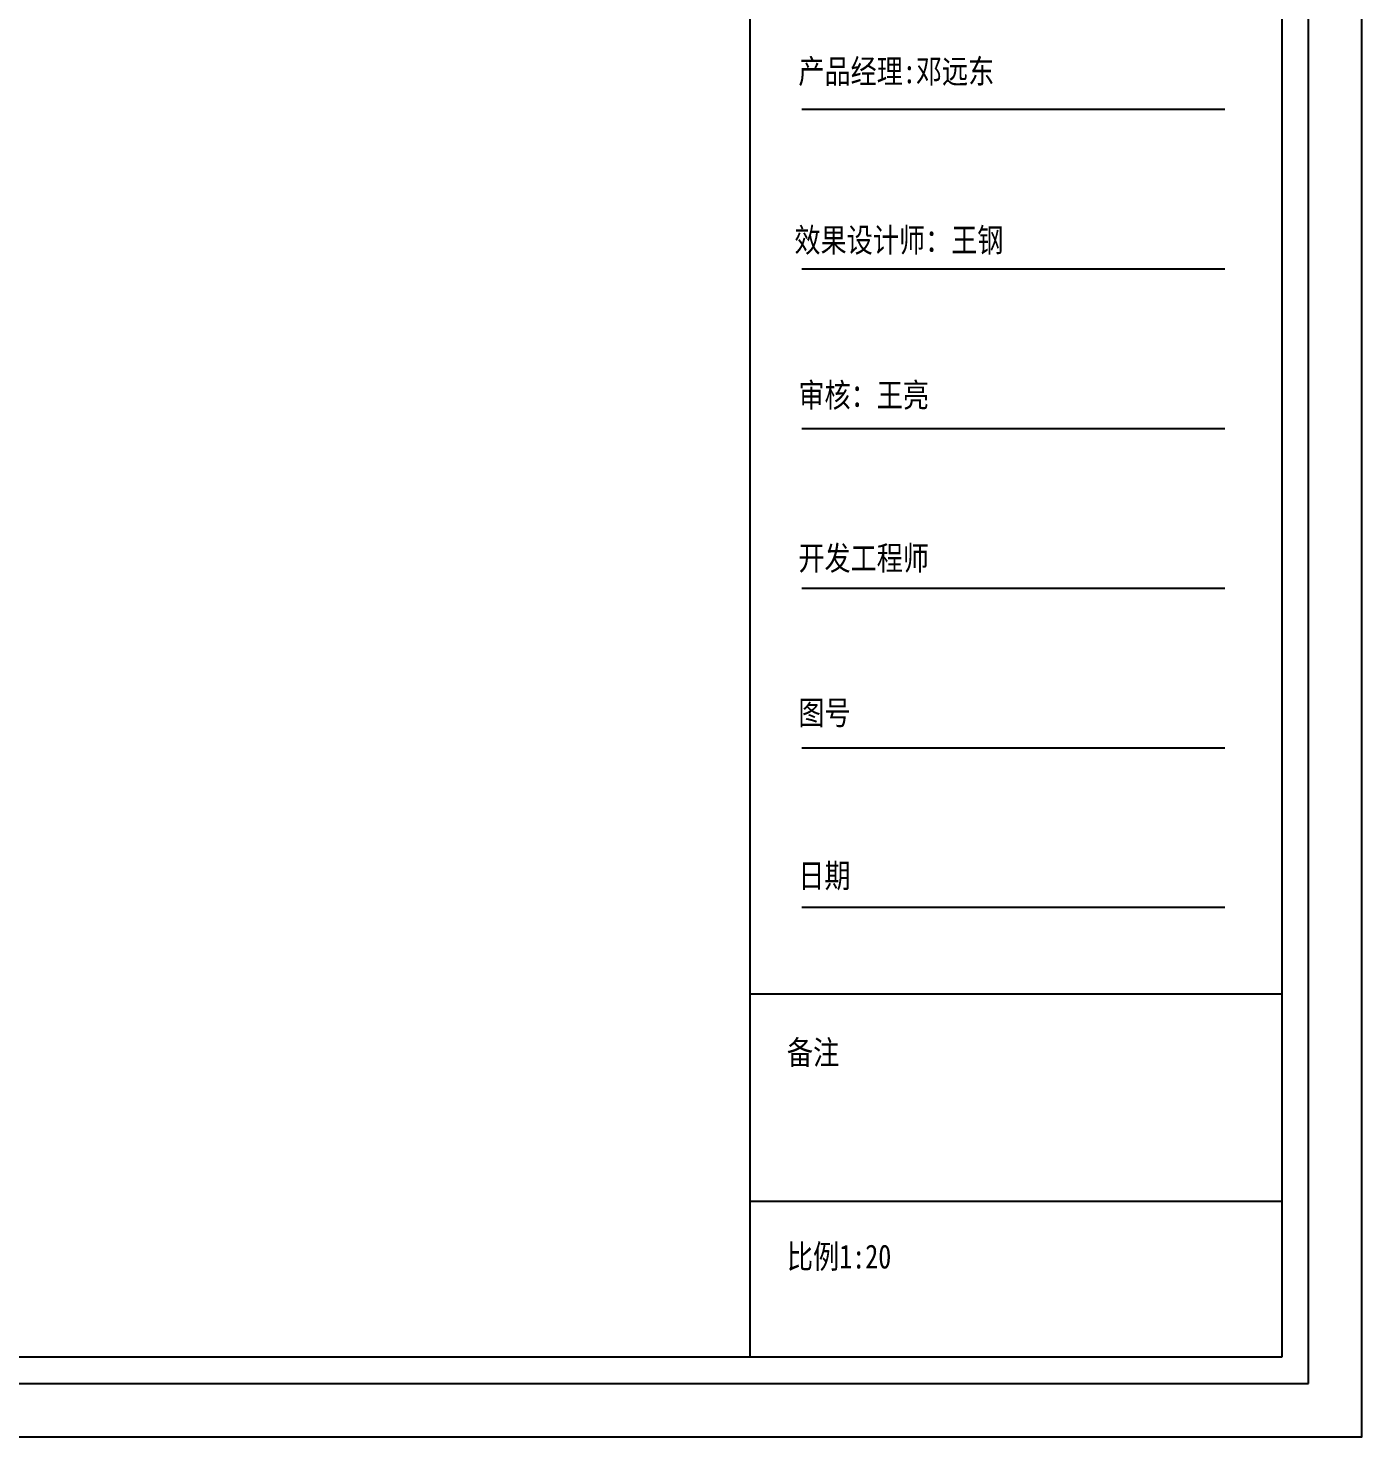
# Model space of a CAD drawing. Extents: x 23971 to 232415, y -48119 to 67869.
# Drawn here: x 193736 to 195775, y -15667 to -13515 of the extents above; entities that cross this region are included whole.
import ezdxf

# ---------------------------------------------------------------- set-up
doc = ezdxf.new("R2010")
doc.units = 0
doc.header["$LTSCALE"] = 1000
doc.header["$MEASUREMENT"] = 0
doc.styles.add('WJ', font='', dxfattribs={"width": 0.8, "height": 135})
doc.styles.get('WJ').set_extended_font_data('FangSong_GB2312')

# ---------------------------------------------------------------- blocks, each defined once
blk = doc.blocks.new('20kuang')
at = {"color": 251}
for p, q in [((-187899.8, 28516.8), (-187899.8, 32554.2)), ((-193665.6, 28516.8), (-187899.8, 28516.8))]:
    blk.add_line(p, q, dxfattribs=at)
for p, q in [((-188753.7, 28557.5), (-188753.7, 32513.5)), ((-187940.5, 28557.5), (-187940.5, 32513.5)), ((-188674.5, 30464.4), (-188028.2, 30464.4)), ((-188674.5, 30220.4), (-188028.2, 30220.4)), ((-188674.5, 29976.5), (-188028.2, 29976.5)), ((-188674.5, 29732.5), (-188028.2, 29732.5)), ((-188674.5, 29488.5), (-188028.2, 29488.5)), ((-188674.5, 29244.6), (-188028.2, 29244.6)), ((-188753.7, 29112.2), (-187940.5, 29112.2)), ((-188753.7, 28795.7), (-187940.5, 28795.7)), ((-193624.9, 28557.5), (-187940.5, 28557.5))]:
    blk.add_line(p, q)
blk.add_lwpolyline([(-193758.5, 28435.5), (-187818.5, 28435.5), (-187818.5, 32635.5), (-193758.5, 32635.5)], close=True)
at = {"attachment_point": 1, "style": 'WJ'}
for s, insert, char_height, width in [('{\\fSimSun|b0|i0|c134|p2;产品经理:邓远东}', (-188679.9, 30540.4), 36.595, 445.189), ('{\\fSimSun|b0|i0|c134|p2;审核：王亮}', (-188679.9, 30045.6), 36.595, 218.902), ('{\\fSimSun|b0|i0|c134|p2;开发工程师}', (-188679.9, 29796.5), 36.595, 218.902), ('图号', (-188679.9, 29560.3), 36.59, 218.902), ('日期', (-188679.9, 29311.3), 36.59, 218.902), ('{\\fSimSun|b0|i0|c134|p2;备注}', (-188697.4, 29041), 36.595, 291.743), ('{\\fSimSun|b0|i0|c134|p2;比例1:20}', (-188697.4, 28729.3), 36.595, 291.743)]:
    blk.add_mtext(s, dxfattribs=dict(at, insert=insert, char_height=char_height, width=width))

msp = doc.modelspace()

# ---------------------------------------------------------------- block references
at = {"color": 146}
msp.add_blockref('20kuang', (383593, -44102.8), dxfattribs=at)

# ---------------------------------------------------------------- texts
at = {"insert": (194907.1, -13820.3), "char_height": 36.595, "width": 457.364, "attachment_point": 1, "style": 'WJ'}
msp.add_mtext('{\\fSimSun|b0|i0|c134|p2;效果设计师：王钢}', dxfattribs=at)

doc.saveas('drawing.dxf')
